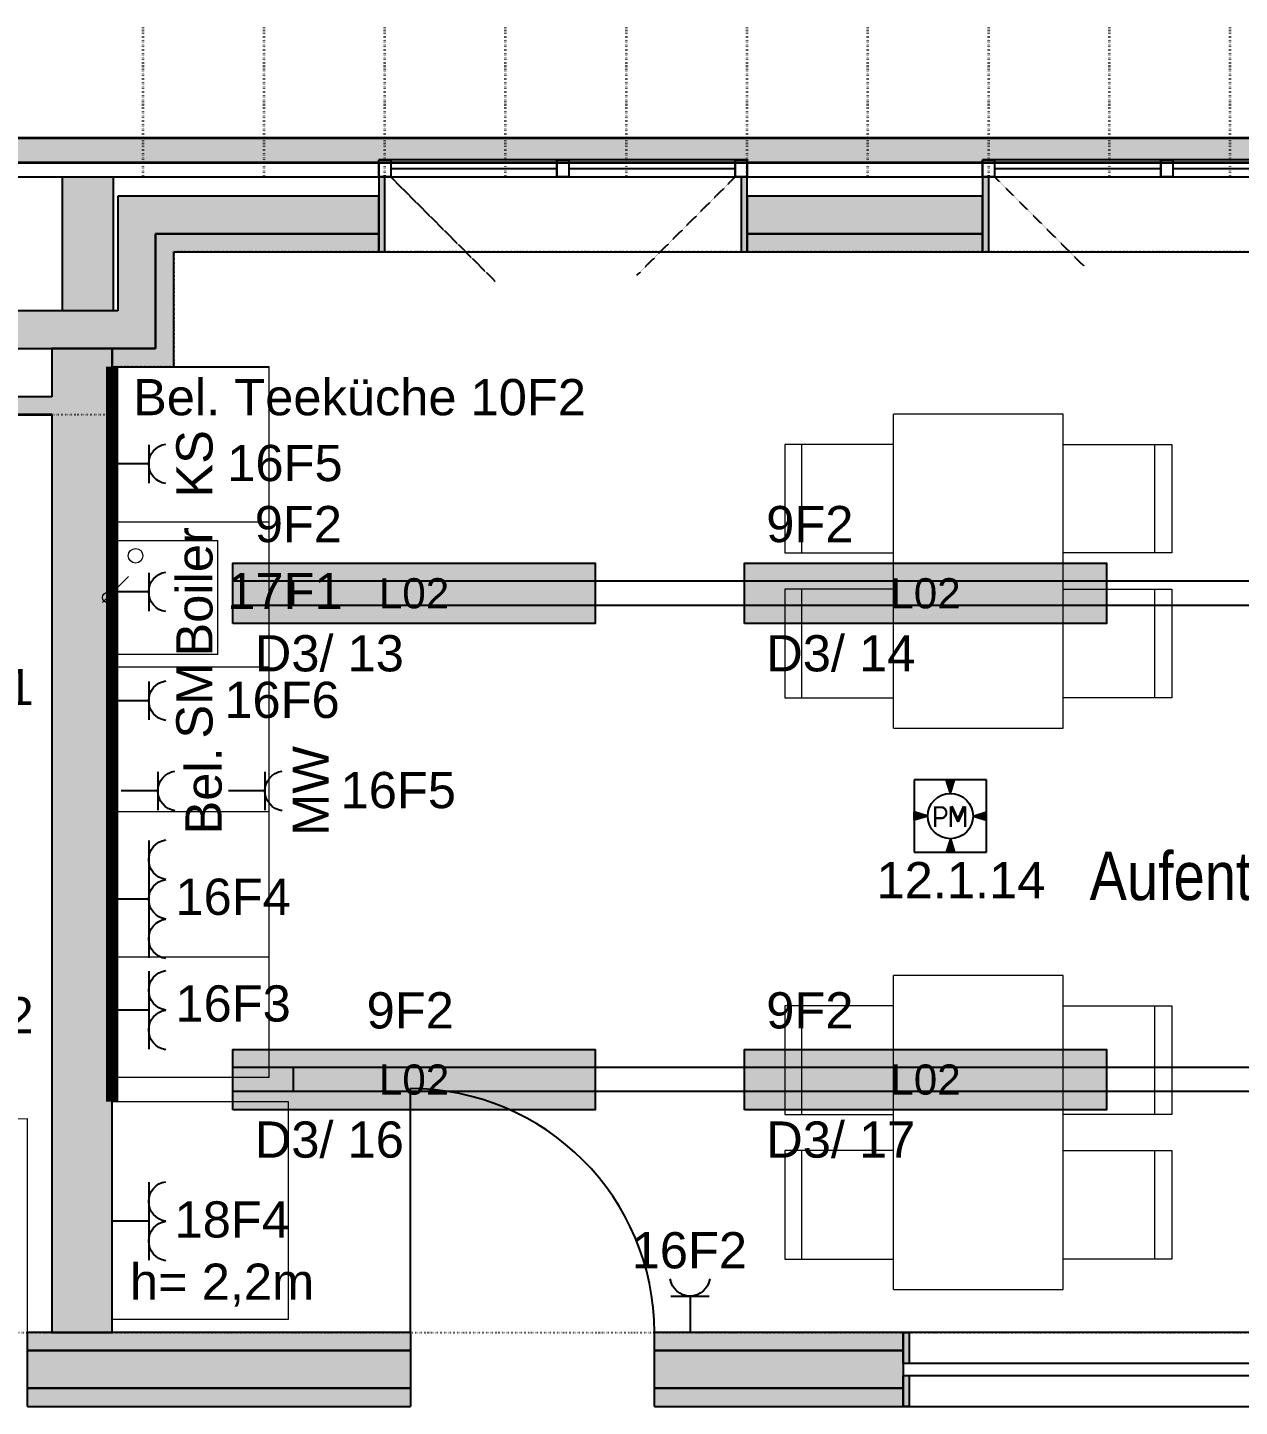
# Model space of a CAD drawing. Header units: millimetres. Extents: x 71769 to 78969, y 7991 to 11789.
# Drawn here: x 73146 to 73648, y 10930 to 11501 of the extents above; entities that cross this region are included whole.
import ezdxf
from ezdxf.enums import TextEntityAlignment as Align

# ---------------------------------------------------------------- set-up
doc = ezdxf.new("R2010")
doc.units = ezdxf.units.MM
doc.header["$LTSCALE"] = 5
doc.header["$MEASUREMENT"] = 0
for name, pattern in [('AUSGEZOGEN', [0]), ('LINIE_2', [0.0027, 0.002, -0.0007]), ('LINIE_9', [0.1, 0, -0.1])]:
    doc.linetypes.add(name, pattern=pattern)
doc.layers.get('0').update_dxf_attribs({"linetype": 'CONTINUOUS'})
for name, color, linetype, lineweight in [('200_ERDGESCHOSS#Fensterbrüstung', 7, 'AUSGEZOGEN', 13), ('200_ERDGESCHOSS#Maßlinie 1_100', 7, 'AUSGEZOGEN', 18), ('200_ERDGESCHOSS#Möblierung', 7, 'AUSGEZOGEN', 13), ('200_ERDGESCHOSS#Türen', 7, 'AUSGEZOGEN', 25), ('200_ERDGESCHOSS#Wand Trockenbau Detail', 7, 'AUSGEZOGEN', 25), ('201_EG - Flächen#Maßlinie 1_100', 7, 'AUSGEZOGEN', 18), ('4501_180704 Layout Brunnenstraße HCH.dwg#0', 7, 'AUSGEZOGEN', 25), ('4501_180704 Layout Brunnenstraße HCH.dwg#200_ERDGESCHOSS#0', 7, 'AUSGEZOGEN', 25), ('Standard', 7, 'AUSGEZOGEN', 25)]:
    doc.layers.add(name, color=color, linetype=linetype, lineweight=lineweight)
for name, color, linetype in [('E_BEL', 1, 'CONTINUOUS'), ('E_EI_IN', 5, 'CONTINUOUS'), ('E_EI_IN_KNX', 150, 'CONTINUOUS')]:
    doc.layers.add(name, color=color, linetype=linetype)
doc.styles.add('ARIAL', font='arial.ttf')

# ---------------------------------------------------------------- blocks, each defined once
blk = doc.blocks.new('*U696')
for p, q in [((0, -0.1513), (0, 0)), ((-0.0794, -0.1513), (0.0794, -0.1513))]:
    blk.add_line(p, q)
blk.add_arc((0, -0.2341), 0.0828, 8.4436, 171.5564)
at = {"style": 'ARIAL'}
blk.add_attdef('FREI1', text='', height=0.15, dxfattribs=at).set_placement((0.1674, -0.0742), align=Align.MIDDLE_LEFT)
for tag, p in [('TYP', (0, -0.3405)), ('SCHALTKREIS', (0, -0.5602)), ('STROMKREIS', (0, -0.7799)), ('LEISTUNG', (0, -0.9996)), ('FREI2', (0, -1.2193))]:
    blk.add_attdef(tag, text='', height=0.15, dxfattribs=at).set_placement(p, align=Align.MIDDLE_CENTER)
blk = doc.blocks.new('*U710')
blk.add_line((0, -0.1513), (0, 0))
at = {"color": 0, "linetype": 'ByBlock'}
for p in [(-0.1613, -0.1513), (0.0025, -0.1513)]:
    blk.add_line(p, (0.1613, -0.1513), dxfattribs=at)
for centre in [(-0.0819, -0.2341), (0.0819, -0.2341)]:
    blk.add_arc(centre, 0.0828, 8.4436, 171.5564, dxfattribs=at)
at = {"style": 'ARIAL'}
blk.add_attdef('FREI1', text='', height=0.15, dxfattribs=at).set_placement((0.1674, -0.0742), align=Align.MIDDLE_LEFT)
blk.add_attdef('TYP', text='', height=0.15, dxfattribs=at).set_placement((0, -0.3405), align=Align.MIDDLE_CENTER)
blk = doc.blocks.new('LED Leuchte')
at = {"true_color": 0xf8f6b0}
h = blk.add_hatch(color=51, dxfattribs=at)
h.dxf.hatch_style = 1
h.paths.add_polyline_path([(0.5, 1), (-0.5, 1), (-0.5, 0), (0.5, 0)])
blk.add_lwpolyline([(-0.5, 0), (-0.5, 1), (0.5, 1), (0.5, 0), (-0.5, 0)])
at = {"style": 'ARIAL'}
for tag, p in [('LED', (0, 0.5)), ('STROMKREIS', (-0.0092, -0.3367)), ('SCHALTKREIS', (-0.0092, -0.5167)), ('FREI1', (-0.0092, -0.6967)), ('FREI2', (-0.0092, -0.889)), ('FREI3', (-0.0092, -1.0567))]:
    blk.add_attdef(tag, text='', height=0.15, dxfattribs=at).set_placement(p, align=Align.MIDDLE_CENTER)
blk.add_attdef('TYP', text='', height=0.15, dxfattribs=at).set_placement((-0.0092, -0.1567), align=Align.MIDDLE)
blk = doc.blocks.new('Präsenzmelder')
for p, q in [((0.1, 0.2), (-0.1, 0.2)), ((-0.1, 0.2), (-0.1, 0)), ((-0.0116, 0.2), (0.0116, 0.2)), ((0, 0.1625), (-0.0116, 0.2)), ((0, 0.1625), (0.0116, 0.2)), ((0.1, 0), (0.1, 0.2)), ((0.021, 0.0839), (0.0013, 0.1268)), ((0.0013, 0.1268), (0.021, 0.0839)), ((0.0229, 0.0866), (0.0047, 0.1272)), ((0.019, 0.0866), (0.0373, 0.1272)), ((0.021, 0.0839), (0.0407, 0.1268)), ((0.0407, 0.1268), (0.021, 0.0839)), ((-0.1, 0.0884), (-0.1, 0.1116)), ((-0.0625, 0.1), (-0.1, 0.1116)), ((-0.0625, 0.1), (-0.1, 0.0884)), ((0.0625, 0.1), (0.1, 0.1116)), ((0.0625, 0.1), (0.1, 0.0884)), ((0.1, 0.0884), (0.1, 0.1116)), ((-0.1, 0), (0.1, 0)), ((0, 0.0375), (-0.0116, 0)), ((-0.0116, 0), (0.0116, 0)), ((0, 0.0375), (0.0116, 0))]:
    blk.add_line(p, q)
at = {"const_width": 0.006}
for points in [[(-0.0419, 0.1272), (-0.0419, 0.0695), (-0.0419, 0.0695)], [(0.0013, 0.1272), (0.0013, 0.0695), (0.0013, 0.0695)], [(0.0407, 0.1272), (0.0407, 0.0695), (0.0407, 0.0695)]]:
    blk.add_lwpolyline(points, dxfattribs=at)
blk.add_lwpolyline([(-0.0419, 0.0942), (-0.0226, 0.0942), (-0.0226, 0.0942, 0.766304), (-0.0226, 0.1242), (-0.0226, 0.1242), (-0.0419, 0.1242)], format="xyb", dxfattribs=at)
blk.add_circle((0, 0.1), 0.0625)
for points in [[(-0.0116, 0.2), (0.0116, 0.2), (0, 0.1625)], [(0.0176, 0.0835), (0.0229, 0.0866), (-0.0021, 0.1272), (0.0047, 0.1272)], [(0.0047, 0.1272), (-0.0007, 0.1241), (0.0244, 0.0835), (0.0176, 0.0835)], [(0.0047, 0.1272), (-0.0007, 0.1241), (0.0244, 0.0835), (0.0176, 0.0835)], [(0.0373, 0.1272), (0.0427, 0.1241), (0.0176, 0.0835), (0.0244, 0.0835)], [(0.0373, 0.1272), (0.0427, 0.1241), (0.0176, 0.0835), (0.0244, 0.0835)], [(0.0244, 0.0835), (0.019, 0.0866), (0.0441, 0.1272), (0.0373, 0.1272)], [(-0.1, 0.0884), (-0.1, 0.1116), (-0.0625, 0.1)], [(0.1, 0.0884), (0.1, 0.1116), (0.0625, 0.1)], [(-0.0116, 0), (0.0116, 0), (0, 0.0375)]]:
    blk.add_solid(points)
at = {"style": 'ARIAL'}
blk.add_attdef('TYP', text='', height=0.15, dxfattribs=at).set_placement((-0.0092, -0.1567), align=Align.MIDDLE)
for tag, p in [('STROMKREIS', (-0.0092, -0.3367)), ('SCHALTKREIS', (-0.0092, -0.5167)), ('FREI1', (-0.0092, -0.6967)), ('FREI2', (-0.0092, -0.8767)), ('FREI3', (-0.0092, -1.0567))]:
    blk.add_attdef(tag, text='', height=0.15, dxfattribs=at).set_placement(p, align=Align.MIDDLE_CENTER)
blk = doc.blocks.new('*U713')
blk.add_line((0, -0.1513), (0, 0))
at = {"color": 0, "linetype": 'ByBlock'}
blk.add_line((-0.2432, -0.1513), (0.2432, -0.1513), dxfattribs=at)
for centre in [(-0.1638, -0.2341), (0, -0.2341), (0.1638, -0.2341)]:
    blk.add_arc(centre, 0.0828, 8.4436, 171.5564, dxfattribs=at)
at = {"style": 'ARIAL'}
blk.add_attdef('FREI1', text='', height=0.15, dxfattribs=at).set_placement((0.1674, -0.0742), align=Align.MIDDLE_LEFT)
blk.add_attdef('TYP', text='', height=0.15, dxfattribs=at).set_placement((0, -0.3405), align=Align.MIDDLE_CENTER)

msp = doc.modelspace()

# ---------------------------------------------------------------- hatches: boundary and pattern name
at = {"layer": '200_ERDGESCHOSS#Maßlinie 1_100', "linetype": 'AUSGEZOGEN', "lineweight": 13}
h = msp.add_hatch(color=8, dxfattribs=at)
h.paths.add_polyline_path([(72494.25, 11444.96), (74777.09, 11444.96), (74767.09, 11454.96), (72494.25, 11454.96)])
h.paths.add_polyline_path([(78108.89, 11454.96), (76121.25, 11454.96), (76121.25, 11444.96), (78108.89, 11444.96)])
h.paths.add_polyline_path([(74791.23, 11444.96), (75621.25, 11444.96), (75621.25, 11454.96), (74781.23, 11454.96)])
at = {"layer": '200_ERDGESCHOSS#Maßlinie 1_100', "linetype": 'AUSGEZOGEN', "lineweight": 25}
for points in [[(73291.75, 11407.86), (73294.25, 11407.86), (73294.25, 11438.96), (73291.75, 11438.96)], [(73441.75, 11407.86), (73444.25, 11407.86), (73444.25, 11438.96), (73441.75, 11438.96)], [(73541.75, 11407.86), (73544.25, 11407.86), (73544.25, 11438.96), (73541.75, 11438.96)], [(73508.85, 10960.36), (73508.85, 10947.56), (73511.35, 10947.56), (73511.35, 10960.36)], [(73508.85, 10942.56), (73508.85, 10929.76), (73511.35, 10929.76), (73511.35, 10942.56)]]:
    msp.add_hatch(color=8, dxfattribs=at).paths.add_polyline_path(points)
at = {"layer": '200_ERDGESCHOSS#Maßlinie 1_100', "linetype": 'AUSGEZOGEN', "lineweight": 13}
for points in [[(73183.75, 11430.96), (73183.75, 11383.46), (73199.35, 11383.46), (73199.35, 11430.96)], [(73291.75, 11430.96), (73199.35, 11430.96), (73199.35, 11415.36), (73291.75, 11415.36)], [(73541.75, 11430.96), (73444.25, 11430.96), (73444.25, 11415.36), (73541.75, 11415.36)], [(73199.35, 11415.36), (73199.35, 11367.86), (73206.85, 11367.86), (73206.85, 11415.36)], [(73291.75, 11415.36), (73206.85, 11415.36), (73206.85, 11407.86), (73291.75, 11407.86)], [(73541.75, 11415.36), (73444.25, 11415.36), (73444.25, 11407.86), (73541.75, 11407.86)], [(73153.85, 11383.46), (72608.85, 11383.46), (72608.85, 11367.86), (73156.35, 11367.86)], [(73199.35, 11383.46), (73153.85, 11383.46), (73156.35, 11367.86), (73199.35, 11367.86)], [(73156.35, 11367.86), (73156.35, 10960.36), (73181.35, 10960.36), (73181.35, 11367.86)], [(73206.85, 11367.86), (73181.35, 11367.86), (73181.35, 11360.36), (73206.85, 11360.36)], [(72881.35, 11340.36), (73156.35, 11340.36), (73156.35, 11347.86), (72881.35, 11347.86)]]:
    msp.add_hatch(color=8, dxfattribs=at).paths.add_polyline_path(points)
h = msp.add_hatch(color=8, dxfattribs=at)
h.paths.add_polyline_path([(74050.85, 10960.36), (73808.85, 10960.36), (73808.85, 10952.86), (74050.85, 10952.86)])
h.paths.add_polyline_path([(73304.85, 10960.36), (73146.35, 10960.36), (73146.35, 10952.86), (73304.85, 10952.86)])
h.paths.add_polyline_path([(73057.85, 10960.36), (72712.35, 10960.36), (72712.35, 10952.86), (73057.85, 10952.86)])
h.paths.add_polyline_path([(72623.85, 10960.36), (72611.35, 10960.36), (72611.35, 10952.86), (72623.85, 10952.86)])
h.paths.add_polyline_path([(73405.85, 10952.86), (73508.85, 10952.86), (73508.85, 10960.36), (73405.85, 10960.36)])
h.paths.add_polyline_path([(74684.85, 10960.36), (74551.85, 10960.36), (74551.85, 10952.86), (74684.85, 10952.86)])
h.paths.add_polyline_path([(74250.85, 10960.36), (74200.85, 10960.36), (74200.85, 10952.86), (74250.85, 10952.86)])
h.paths.add_polyline_path([(74351.85, 10952.86), (74401.85, 10952.86), (74401.85, 10960.36), (74351.85, 10960.36)])
h = msp.add_hatch(color=8, dxfattribs=at)
h.paths.add_polyline_path([(73057.85, 10952.86), (72712.35, 10952.86), (72712.35, 10937.26), (73057.85, 10937.26)])
h.paths.add_polyline_path([(73508.85, 10952.86), (73405.85, 10952.86), (73405.85, 10937.26), (73508.85, 10937.26)])
h.paths.add_polyline_path([(72593.25, 10937.26), (72623.85, 10937.26), (72623.85, 10952.86), (72593.25, 10952.86)])
h.paths.add_polyline_path([(73304.85, 10952.86), (73146.35, 10952.86), (73146.35, 10937.26), (73304.85, 10937.26)])
h.paths.add_polyline_path([(73808.85, 10952.86), (73808.85, 10937.26), (74050.85, 10937.26), (74050.85, 10952.86)])
h.paths.add_polyline_path([(74200.85, 10952.86), (74200.85, 10937.26), (74250.85, 10937.26), (74250.85, 10952.86)])
h.paths.add_polyline_path([(74351.85, 10937.26), (74401.85, 10937.26), (74401.85, 10952.86), (74351.85, 10952.86)])
h.paths.add_polyline_path([(74551.85, 10952.86), (74551.85, 10937.26), (74700.45, 10937.26), (74700.45, 10952.86)])
h = msp.add_hatch(color=8, dxfattribs=at)
h.paths.add_polyline_path([(73057.85, 10937.26), (72712.35, 10937.26), (72712.35, 10929.76), (73057.85, 10929.76)])
h.paths.add_polyline_path([(73508.85, 10937.26), (73405.85, 10937.26), (73405.85, 10929.76), (73508.85, 10929.76)])
h.paths.add_polyline_path([(72593.25, 10929.76), (72623.85, 10929.76), (72623.85, 10937.26), (72593.25, 10937.26)])
h.paths.add_polyline_path([(73146.35, 10929.76), (73304.85, 10929.76), (73304.85, 10937.26), (73146.35, 10937.26)])
h.paths.add_polyline_path([(74050.85, 10937.26), (73808.85, 10937.26), (73808.85, 10929.76), (74050.85, 10929.76)])
h.paths.add_polyline_path([(74401.85, 10937.26), (74351.85, 10937.26), (74351.85, 10929.76), (74401.85, 10929.76)])
h.paths.add_polyline_path([(74200.85, 10929.76), (74250.85, 10929.76), (74250.85, 10937.26), (74200.85, 10937.26)])
h.paths.add_polyline_path([(74707.95, 10929.76), (74707.95, 10937.26), (74551.85, 10937.26), (74551.85, 10929.76)])
at = {"layer": '4501_180704 Layout Brunnenstraße HCH.dwg#200_ERDGESCHOSS#0', "linetype": 'AUSGEZOGEN', "lineweight": 25}
msp.add_hatch(color=7, dxfattribs=at).paths.add_polyline_path([(73181.75, 11383.46), (73181.75, 11438.96), (73160.75, 11438.96), (73160.75, 11383.46)])
at = {"layer": 'Standard', "linetype": 'AUSGEZOGEN', "lineweight": 25, "true_color": 0x000000}
msp.add_hatch(color=18, dxfattribs=at).paths.add_polyline_path([(73160.75, 11438.96), (73160.75, 11383.46), (73181.75, 11383.46), (73181.75, 11438.96)])

# ---------------------------------------------------------------- linework, layer by layer
at = {"layer": '200_ERDGESCHOSS#Fensterbrüstung', "color": 18, "linetype": 'AUSGEZOGEN', "lineweight": 25, "true_color": 0x000000}
for p, q in [((73806.35, 10960.36), (73508.85, 10960.36)), ((73508.85, 10929.76), (73808.85, 10929.76))]:
    msp.add_line(p, q, dxfattribs=at)
at = {"layer": '200_ERDGESCHOSS#Maßlinie 1_100', "color": 18, "linetype": 'LINIE_9', "lineweight": 35, "true_color": 0x000000}
for p, q in [((73194.25, 11438.96), (73194.25, 11500.8)), ((73194.25, 11438.96), (73194.25, 11500.8)), ((73244.25, 11438.96), (73244.25, 11500.8)), ((73294.25, 11438.96), (73294.25, 11500.8)), ((73344.25, 11438.96), (73344.25, 11500.8)), ((73394.25, 11438.96), (73394.25, 11500.8)), ((73444.25, 11438.96), (73444.25, 11500.8)), ((73494.25, 11438.96), (73494.25, 11500.8)), ((73544.25, 11438.96), (73544.25, 11500.8)), ((73594.25, 11438.96), (73594.25, 11500.8)), ((73644.25, 11438.96), (73644.25, 11500.8))]:
    msp.add_line(p, q, dxfattribs=at)
at = {"layer": '200_ERDGESCHOSS#Maßlinie 1_100', "color": 18, "linetype": 'AUSGEZOGEN', "lineweight": 35, "true_color": 0x000000}
for p, q in [((74767.09, 11454.96), (72494.25, 11454.96)), ((72494.25, 11444.96), (74777.09, 11444.96)), ((73156.35, 11340.36), (72608.85, 11340.36))]:
    msp.add_line(p, q, dxfattribs=at)
at = {"layer": '200_ERDGESCHOSS#Maßlinie 1_100', "color": 18, "linetype": 'AUSGEZOGEN', "lineweight": 25, "true_color": 0x000000}
for p, q in [((74777.09, 11444.96), (72494.25, 11444.96)), ((73291.75, 11445.96), (73291.75, 11438.96)), ((73291.75, 11445.96), (73296.69, 11445.96)), ((73291.75, 11438.96), (73291.75, 11445.96)), ((73444.25, 11445.96), (73291.75, 11445.96)), ((73296.69, 11445.96), (73296.69, 11438.96)), ((73365.53, 11445.96), (73365.53, 11438.96)), ((73365.53, 11445.96), (73370.47, 11445.96)), ((73365.53, 11438.96), (73365.53, 11445.96)), ((73370.47, 11445.96), (73370.47, 11438.96)), ((73439.3, 11445.96), (73439.3, 11438.96)), ((73439.3, 11445.96), (73444.25, 11445.96)), ((73439.3, 11438.96), (73439.3, 11445.96)), ((73444.25, 11438.96), (73444.25, 11445.96)), ((73444.25, 11445.96), (73444.25, 11438.96)), ((73541.75, 11445.96), (73541.75, 11438.96)), ((73541.75, 11445.96), (73546.69, 11445.96)), ((73541.75, 11438.96), (73541.75, 11445.96)), ((73694.25, 11445.96), (73541.75, 11445.96)), ((73546.69, 11445.96), (73546.69, 11438.96)), ((73615.53, 11445.96), (73615.53, 11438.96)), ((73615.53, 11445.96), (73620.47, 11445.96)), ((73615.53, 11438.96), (73615.53, 11445.96)), ((73620.47, 11445.96), (73620.47, 11438.96)), ((72494.25, 11438.96), (74783.09, 11438.96)), ((73294.25, 11438.96), (73291.75, 11438.96)), ((73296.69, 11438.96), (73291.75, 11438.96)), ((73291.75, 11438.96), (73441.75, 11438.96)), ((73291.75, 11438.96), (73291.75, 11407.86)), ((73294.25, 11407.86), (73294.25, 11438.96)), ((73296.69, 11442.46), (73365.53, 11442.46)), ((73368.03, 11438.96), (73365.53, 11438.96)), ((73370.47, 11438.96), (73365.53, 11438.96)), ((73370.47, 11442.46), (73439.3, 11442.46)), ((73441.8, 11438.96), (73439.3, 11438.96)), ((73444.25, 11438.96), (73439.3, 11438.96)), ((73444.25, 11438.96), (73441.75, 11438.96)), ((73441.75, 11438.96), (73441.75, 11407.86)), ((73444.25, 11407.86), (73444.25, 11438.96)), ((73544.25, 11438.96), (73541.75, 11438.96)), ((73546.69, 11438.96), (73541.75, 11438.96)), ((73541.75, 11438.96), (73691.75, 11438.96)), ((73541.75, 11438.96), (73541.75, 11407.86)), ((73544.25, 11407.86), (73544.25, 11438.96)), ((73546.69, 11442.46), (73615.53, 11442.46)), ((73618.03, 11438.96), (73615.53, 11438.96)), ((73620.47, 11438.96), (73615.53, 11438.96)), ((73620.47, 11442.46), (73689.3, 11442.46)), ((73183.75, 11430.96), (73183.75, 11383.46)), ((73199.35, 11430.96), (73183.75, 11430.96)), ((73291.75, 11430.96), (73199.35, 11430.96)), ((73291.75, 11415.36), (73291.75, 11430.96)), ((73541.75, 11430.96), (73444.25, 11430.96)), ((73444.25, 11430.96), (73444.25, 11415.36)), ((73541.75, 11415.36), (73541.75, 11430.96)), ((73199.35, 11415.36), (73206.85, 11415.36)), ((73199.35, 11415.36), (73199.35, 11383.46)), ((73206.85, 11415.36), (73199.35, 11415.36)), ((73199.35, 11383.46), (73199.35, 11415.36)), ((73291.75, 11415.36), (73206.85, 11415.36)), ((73206.85, 11415.36), (73291.75, 11415.36)), ((73291.75, 11407.86), (73291.75, 11415.36)), ((73541.75, 11415.36), (73444.25, 11415.36)), ((73444.25, 11415.36), (73444.25, 11407.86)), ((73444.25, 11415.36), (73541.75, 11415.36)), ((73541.75, 11407.86), (73541.75, 11415.36)), ((73206.85, 11407.86), (73291.75, 11407.86)), ((73206.85, 11367.86), (73206.85, 11407.86)), ((73291.75, 11407.86), (73694.25, 11407.86)), ((73444.25, 11407.86), (73541.75, 11407.86)), ((73153.85, 11383.46), (72608.85, 11383.46)), ((73183.75, 11383.46), (73153.85, 11383.46)), ((73199.35, 11367.86), (73199.35, 11383.46)), ((73199.35, 11383.46), (73199.35, 11367.86)), ((72608.85, 11367.86), (73156.35, 11367.86)), ((73156.35, 11367.86), (73181.35, 11367.86)), ((73156.35, 11367.86), (73156.35, 11347.86)), ((73181.35, 11367.86), (73156.35, 11367.86)), ((73199.35, 11367.86), (73181.35, 11367.86)), ((73181.35, 11367.86), (73181.35, 11360.36)), ((73181.35, 11367.86), (73199.35, 11367.86)), ((73181.35, 11360.36), (73181.35, 11367.86)), ((73206.85, 11360.36), (73206.85, 11367.86)), ((73181.35, 11360.36), (73206.85, 11360.36)), ((73181.35, 10960.36), (73181.35, 11360.36)), ((73206.85, 11360.36), (73246.35, 11360.36)), ((73156.35, 11347.86), (72881.35, 11347.86)), ((73057.85, 11340.36), (73156.35, 11340.36)), ((73156.35, 11340.36), (73156.35, 10960.36)), ((73146.35, 10952.86), (73146.35, 10960.36)), ((73156.35, 10960.36), (73146.35, 10960.36)), ((73181.35, 10960.36), (73156.35, 10960.36)), ((73156.35, 10960.36), (73181.35, 10960.36)), ((73304.85, 10960.36), (73181.35, 10960.36)), ((73304.85, 10960.36), (73304.85, 10952.86)), ((73405.85, 10952.86), (73405.85, 10960.36)), ((73508.85, 10960.36), (73405.85, 10960.36)), ((73508.85, 10960.36), (73511.35, 10960.36)), ((73508.85, 10947.56), (73508.85, 10960.36)), ((73508.85, 10960.36), (73508.85, 10952.86)), ((73508.85, 10952.86), (73508.85, 10960.36)), ((73511.35, 10960.36), (73511.35, 10947.56)), ((73146.35, 10937.26), (73146.35, 10952.86)), ((73146.35, 10952.86), (73304.85, 10952.86)), ((73304.85, 10952.86), (73146.35, 10952.86)), ((73304.85, 10952.86), (73304.85, 10937.26)), ((73405.85, 10937.26), (73405.85, 10952.86)), ((73405.85, 10952.86), (73508.85, 10952.86)), ((73508.85, 10952.86), (73405.85, 10952.86)), ((73508.85, 10952.86), (73508.85, 10947.56)), ((73508.85, 10947.56), (73508.85, 10952.86)), ((73808.86, 10947.56), (73508.85, 10947.56)), ((73508.85, 10947.56), (73508.85, 10942.56)), ((73508.85, 10942.56), (73808.86, 10942.56)), ((73508.85, 10929.76), (73508.85, 10942.56)), ((73508.85, 10942.56), (73508.85, 10937.26)), ((73508.85, 10937.26), (73508.85, 10942.56)), ((73511.35, 10942.56), (73511.35, 10929.76)), ((73146.35, 10929.76), (73146.35, 10937.26)), ((73304.85, 10937.26), (73146.35, 10937.26)), ((73146.35, 10937.26), (73304.85, 10937.26)), ((73304.85, 10937.26), (73304.85, 10929.76)), ((73405.85, 10929.76), (73405.85, 10937.26)), ((73508.85, 10937.26), (73405.85, 10937.26)), ((73405.85, 10937.26), (73508.85, 10937.26)), ((73508.85, 10937.26), (73508.85, 10929.76)), ((73508.85, 10929.76), (73508.85, 10937.26)), ((73146.35, 10929.76), (73304.85, 10929.76)), ((73405.85, 10929.76), (73508.85, 10929.76)), ((73511.35, 10929.76), (73508.85, 10929.76))]:
    msp.add_line(p, q, dxfattribs=at)
at = {"layer": '200_ERDGESCHOSS#Maßlinie 1_100', "color": 18, "linetype": 'LINIE_2', "lineweight": 25, "true_color": 0x000000}
for p, q in [((73296.69, 11438.96), (73339.91, 11395.75)), ((73439.3, 11438.96), (73398.49, 11398.15)), ((73546.69, 11438.96), (73583.82, 11401.84))]:
    msp.add_line(p, q, dxfattribs=at)
at = {"layer": '200_ERDGESCHOSS#Möblierung', "color": 18, "linetype": 'AUSGEZOGEN', "lineweight": 13, "true_color": 0x000000}
for p, q in [((73246.35, 11065.96), (73246.35, 11360.36)), ((73504.85, 11210.7), (73504.85, 11340.7)), ((73575.08, 11340.7), (73504.85, 11340.7)), ((73575.08, 11210.7), (73575.08, 11340.7)), ((73504.85, 11328.2), (73459.85, 11328.2)), ((73459.85, 11328.2), (73459.85, 11283.2)), ((73466.85, 11283.2), (73466.85, 11328.2)), ((73504.85, 11283.2), (73504.85, 11328.2)), ((73575.08, 11283.2), (73575.08, 11328.2)), ((73575.08, 11328.2), (73620.08, 11328.2)), ((73613.08, 11283.2), (73613.08, 11328.2)), ((73620.08, 11328.2), (73620.08, 11283.2)), ((73246.35, 11295.96), (73181.35, 11295.96)), ((73182.31, 11241.21), (73182.31, 11288.42)), ((73182.31, 11288.42), (73225.06, 11288.42)), ((73225.06, 11241.21), (73225.06, 11288.42)), ((73459.85, 11283.2), (73504.85, 11283.2)), ((73620.08, 11283.2), (73575.08, 11283.2)), ((73177.39, 11262.7), (73188.09, 11273.4)), ((73504.85, 11268.2), (73459.85, 11268.2)), ((73459.85, 11268.2), (73459.85, 11223.2)), ((73466.85, 11223.2), (73466.85, 11268.2)), ((73504.85, 11223.2), (73504.85, 11268.2)), ((73575.08, 11223.2), (73575.08, 11268.2)), ((73575.08, 11268.2), (73620.08, 11268.2)), ((73613.08, 11223.2), (73613.08, 11268.2)), ((73620.08, 11268.2), (73620.08, 11223.2)), ((73225.06, 11241.21), (73182.31, 11241.21)), ((73181.35, 11235.96), (73181.35, 11125.96)), ((73246.35, 11235.96), (73181.35, 11235.96)), ((73246.35, 11125.96), (73246.35, 11235.96)), ((73459.85, 11223.2), (73504.85, 11223.2)), ((73620.08, 11223.2), (73575.08, 11223.2)), ((73504.85, 11210.7), (73575.08, 11210.7)), ((73246.35, 11175.96), (73181.35, 11175.96)), ((73181.35, 11115.96), (73246.35, 11115.96)), ((73504.85, 10978.2), (73504.85, 11108.2)), ((73575.08, 11108.2), (73504.85, 11108.2)), ((73575.08, 10978.2), (73575.08, 11108.2)), ((73504.85, 11095.7), (73459.85, 11095.7)), ((73459.85, 11095.7), (73459.85, 11050.7)), ((73466.85, 11050.7), (73466.85, 11095.7)), ((73504.85, 11050.7), (73504.85, 11095.7)), ((73575.08, 11050.7), (73575.08, 11095.7)), ((73575.08, 11095.7), (73620.08, 11095.7)), ((73613.08, 11050.7), (73613.08, 11095.7)), ((73620.08, 11095.7), (73620.08, 11050.7)), ((73246.35, 11065.96), (73181.35, 11065.96)), ((73254.35, 11055.96), (73181.35, 11055.96)), ((73254.35, 10965.96), (73254.35, 11055.96)), ((73459.85, 11050.7), (73504.85, 11050.7)), ((73620.08, 11050.7), (73575.08, 11050.7)), ((73504.85, 11035.7), (73459.85, 11035.7)), ((73459.85, 11035.7), (73459.85, 10990.7)), ((73466.85, 10990.7), (73466.85, 11035.7)), ((73504.85, 10990.7), (73504.85, 11035.7)), ((73575.08, 10990.7), (73575.08, 11035.7)), ((73575.08, 11035.7), (73620.08, 11035.7)), ((73613.08, 10990.7), (73613.08, 11035.7)), ((73620.08, 11035.7), (73620.08, 10990.7)), ((73459.85, 10990.7), (73504.85, 10990.7)), ((73620.08, 10990.7), (73575.08, 10990.7)), ((73504.85, 10978.2), (73575.08, 10978.2)), ((73181.35, 10965.96), (73254.35, 10965.96))]:
    msp.add_line(p, q, dxfattribs=at)
msp.add_circle((73191.06, 11282.06), 3.01, dxfattribs=at)
msp.add_arc((73179.47, 11264.78), 2.07, 270, 269.9999826969097, dxfattribs=at)
at = {"layer": '200_ERDGESCHOSS#Türen', "color": 18, "linetype": 'AUSGEZOGEN', "lineweight": 25, "true_color": 0x000000}
msp.add_line((73304.85, 10960.36), (73304.85, 11061.36), dxfattribs=at)
at = {"layer": '200_ERDGESCHOSS#Türen', "color": 18, "linetype": 'AUSGEZOGEN', "lineweight": 13, "true_color": 0x000000}
msp.add_line((73146.35, 10960.36), (73146.35, 11048.86), dxfattribs=at)
at = {"layer": '200_ERDGESCHOSS#Türen', "color": 18, "linetype": 'AUSGEZOGEN', "lineweight": 25, "true_color": 0x000000}
msp.add_arc((73304.85, 10960.36), 101, 0, 90, dxfattribs=at)
at = {"layer": '200_ERDGESCHOSS#Türen', "color": 18, "linetype": 'AUSGEZOGEN', "lineweight": 13, "true_color": 0x000000}
msp.add_arc((73146.35, 10960.36), 88.5, 90, 180, dxfattribs=at)
at = {"layer": '200_ERDGESCHOSS#Wand Trockenbau Detail', "color": 1, "linetype": 'AUSGEZOGEN', "lineweight": 100}
msp.add_line((73181.35, 11360.36), (73181.35, 11065.96), dxfattribs=at)
at = {"layer": '201_EG - Flächen#Maßlinie 1_100', "color": 18, "linetype": 'LINIE_9', "lineweight": 25, "true_color": 0x000000}
for p, q in [((73735.65, 11407.86), (73206.85, 11407.86)), ((73206.85, 11407.86), (73206.85, 11360.36)), ((73206.85, 11360.36), (73181.35, 11360.36)), ((73181.35, 11360.36), (73181.35, 11340.36)), ((73181.35, 11340.36), (72906.35, 11340.36)), ((73156.35, 11340.36), (73156.35, 10960.36)), ((73181.35, 11340.36), (73156.35, 11340.36)), ((73181.35, 10960.36), (73181.35, 11340.36)), ((72906.35, 10960.36), (73181.35, 10960.36)), ((73156.35, 10960.36), (73854.85, 10960.36))]:
    msp.add_line(p, q, dxfattribs=at)
at = {"layer": '4501_180704 Layout Brunnenstraße HCH.dwg#0', "linetype": 'AUSGEZOGEN', "lineweight": 25}
msp.add_lwpolyline([(73181.75, 11383.46), (73160.75, 11383.46), (73160.75, 11438.96), (73181.75, 11438.96), (73181.75, 11383.46)], dxfattribs=at)
at = {"layer": '4501_180704 Layout Brunnenstraße HCH.dwg#200_ERDGESCHOSS#0', "color": 18, "linetype": 'AUSGEZOGEN', "lineweight": 25, "true_color": 0x000000}
msp.add_lwpolyline([(73181.75, 11383.46), (73160.75, 11383.46), (73160.75, 11438.96), (73181.75, 11438.96), (73181.75, 11383.46)], dxfattribs=at)
at = {"layer": 'E_BEL', "linetype": 'AUSGEZOGEN', "lineweight": 25}
for p, q in [((73804.85, 11271.52), (73231.35, 11271.52)), ((73256.35, 11271.52), (73256.35, 11261.52)), ((73804.58, 11261.52), (73231.35, 11261.52)), ((73804.85, 11070.14), (73231.35, 11070.14)), ((73256.35, 11070.14), (73256.35, 11060.14)), ((73804.85, 11060.14), (73231.35, 11060.14))]:
    msp.add_line(p, q, dxfattribs=at)
at = {"layer": 'E_BEL', "const_width": 5}
msp.add_lwpolyline([(73181.35, 11360.36), (73181.35, 11055.96)], dxfattribs=at)

# ---------------------------------------------------------------- block references
at = {"layer": 'E_BEL'}
ref = msp.add_blockref('LED Leuchte', (73306.35, 11254.02), dxfattribs=dict(at, xscale=150, yscale=25, zscale=100))
ref.add_attrib('LED', 'L02', dxfattribs={"layer": '0', "height": 12.5, "style": 'ARIAL'}).set_placement((73306.35, 11266.52), align=Align.MIDDLE_CENTER)
ref = msp.add_blockref('LED Leuchte', (73518.1, 11254.02), dxfattribs=dict(at, xscale=150, yscale=25, zscale=100))
ref.add_attrib('LED', 'L02', dxfattribs={"layer": '0', "height": 12.5, "style": 'ARIAL'}).set_placement((73518.1, 11266.52), align=Align.MIDDLE_CENTER)
ref = msp.add_blockref('*U696', (73185.14, 11184.67), dxfattribs=dict(at, xscale=-100, yscale=100, zscale=100, rotation=90))
ref.add_attrib('TYP', 'Bel.', dxfattribs={"layer": '0', "height": 15, "rotation": 90, "style": 'ARIAL'}).set_placement((73219.19, 11184.67), align=Align.MIDDLE_CENTER)
ref = msp.add_blockref('LED Leuchte', (73306.35, 11052.64), dxfattribs=dict(at, xscale=150, yscale=25, zscale=100))
ref.add_attrib('LED', 'L02', dxfattribs={"layer": '0', "height": 12.5, "style": 'ARIAL'}).set_placement((73306.35, 11065.14), align=Align.MIDDLE_CENTER)
ref = msp.add_blockref('LED Leuchte', (73518.1, 11052.64), dxfattribs=dict(at, xscale=150, yscale=25, zscale=100))
ref.add_attrib('LED', 'L02', dxfattribs={"layer": '0', "height": 12.5, "style": 'ARIAL'}).set_placement((73518.1, 11065.14), align=Align.MIDDLE_CENTER)
at = {"layer": 'E_EI_IN'}
ref = msp.add_blockref('*U696', (73181.35, 11320.12), dxfattribs=dict(at, xscale=-100, yscale=100, zscale=100, rotation=90))
ref.add_attrib('TYP', 'KS', dxfattribs={"layer": '0', "height": 15, "rotation": 90, "style": 'ARIAL'}).set_placement((73215.4, 11320.12), align=Align.MIDDLE_CENTER)
ref = msp.add_blockref('*U696', (73181.35, 11267.1), dxfattribs=dict(at, xscale=-100, yscale=100, zscale=100, rotation=90))
ref.add_attrib('TYP', 'Boiler', dxfattribs={"layer": '0', "height": 15, "rotation": 90, "style": 'ARIAL'}).set_placement((73215.4, 11267.1), align=Align.MIDDLE_CENTER)
ref = msp.add_blockref('*U696', (73181.35, 11222.04), dxfattribs=dict(at, xscale=-100, yscale=100, zscale=100, rotation=90))
ref.add_attrib('TYP', 'SM', dxfattribs={"layer": '0', "height": 15, "rotation": 90, "style": 'ARIAL'}).set_placement((73215.4, 11222.04), align=Align.MIDDLE_CENTER)
ref = msp.add_blockref('*U696', (73229.49, 11184.67), dxfattribs=dict(at, xscale=-100, yscale=100, zscale=100, rotation=90))
ref.add_attrib('TYP', 'MW', dxfattribs={"layer": '0', "height": 15, "rotation": 90, "style": 'ARIAL'}).set_placement((73263.54, 11184.67), align=Align.MIDDLE_CENTER)
at = {"layer": 'E_EI_IN', "xscale": -100, "yscale": 100, "zscale": 100}
for name, p, rotation in [('*U713', (73181.35, 11139.8), 90), ('*U710', (73181.35, 11093.89), 90), ('*U696', (73420.61, 10960.36), 180)]:
    msp.add_blockref(name, p, dxfattribs=dict(at, rotation=rotation))
at = {"layer": 'E_EI_IN'}
ref = msp.add_blockref('*U710', (73181.35, 11006.46), dxfattribs=dict(at, xscale=-100, yscale=100, zscale=100, rotation=90))
ref.add_attrib('FREI1', 'h= 2,2m', dxfattribs={"layer": '0', "height": 15, "style": 'ARIAL'}).set_placement((73188.73, 10981.41), align=Align.MIDDLE_LEFT)
at = {"layer": 'E_EI_IN_KNX', "xscale": 150, "yscale": 150, "zscale": 150}
msp.add_blockref('Präsenzmelder', (73528.41, 11159.25), dxfattribs=at)

# ---------------------------------------------------------------- texts
at = {"layer": '200_ERDGESCHOSS#Maßlinie 1_100', "color": 18, "linetype": 'AUSGEZOGEN', "lineweight": 25, "true_color": 0x000000, "insert": (73586.03, 11139.17), "char_height": 20, "width": 8.3333, "attachment_point": 7, "style": 'ARIAL'}
msp.add_mtext('{\\W0.83;Aufenthaltsraum}', dxfattribs=at)
at = {"layer": 'E_BEL', "style": 'ARIAL'}
for s, p in [('Bel. Teeküche 10F2', (73190, 11340.25)), ('9F2', (73240.41, 11287.68)), ('9F2', (73452.16, 11287.68)), ('D3/ 13', (73240.41, 11234.17)), ('D3/ 14', (73452.16, 11234.17)), ('D3/ 11', (73087.14, 11220.19)), ('9F2', (73286.71, 11086.3)), ('9F2', (73452.16, 11086.3)), ('D3/ 12', (73087.14, 11084.3)), ('D3/ 16', (73240.41, 11032.78)), ('D3/ 17', (73452.16, 11032.78))]:
    msp.add_text(s, height=15, dxfattribs=at).set_placement(p)
at = {"layer": 'E_EI_IN', "style": 'ARIAL'}
for s, p in [('16F5', (73229.03, 11312.97)), ('17F1', (73229.03, 11259.94)), ('16F6', (73227.81, 11214.88)), ('16F5', (73275.95, 11177.52)), ('16F4', (73207.57, 11133.34)), ('16F3', (73207.57, 11089.15)), ('18F4', (73207.2, 10999.7)), ('16F2', (73396.45, 10986.94))]:
    msp.add_text(s, height=15, dxfattribs=at).set_placement(p)
at = {"layer": 'E_EI_IN_KNX', "style": 'ARIAL'}
msp.add_text('12.1.14', height=15, dxfattribs=at).set_placement((73497.81, 11140.23))

doc.saveas('drawing.dxf')
